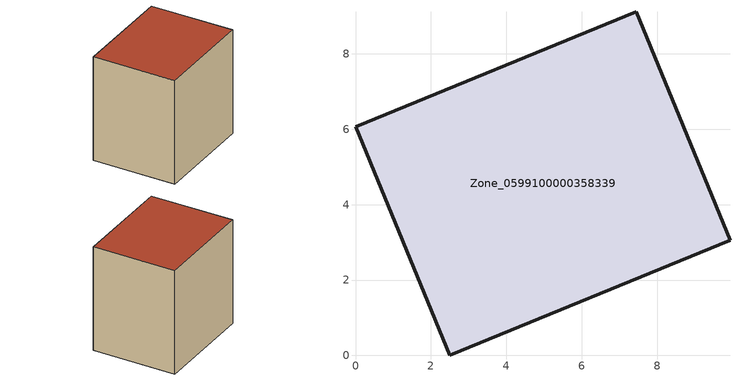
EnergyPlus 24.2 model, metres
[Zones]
Zone_0599100000358339
 floor ground (C_G): 2.5,0 0,6.07 7.45,9.12 9.93,3.06 z3.31
 wall outside (C_F): 2.5,0 9.93,3.06 7.45,9.12 0,6.07 2.5,0 z3.31:11.66
 roof outside (C_R): 0,6.07 2.5,0 9.93,3.06 7.45,9.12 z11.66
[BUILDING]
Pand.0599100000358339: North Axis=0; Terrain=City; Loads Convergence Tolerance Value=0.04; Temperature Convergence Tolerance Value=0.4; Solar Distribution=FullExterior; Maximum Number of Warmup Days=25; Minimum Number of Warmup Days=1
[Site:Location]
Rotterdam.The.Hague.AP_ZH_NLD Design_Conditions: Latitude=51.96; Longitude=4.45; Time Zone=1; Elevation=-4.5
[SITE:GROUNDTEMPERATURE:BUILDINGSURFACE]
18, 18, 18, 18, 18, 18, 18, 18, 18, 18, 18, 18
[MATERIAL] Thermal Absorptance=0.9; Solar Absorptance=0.7; Visible Absorptance=0.7
Name | Roughness | Thickness | Conductivity | Density | Specific Heat
G.TC.1992-2005 | MediumSmooth | 0.15 | 0.06 | 540 | 1210
F.TC.1992-2005 | Rough | 0.3 | 0.12 | 1920 | 840
R.TC.1992-2005 | MediumRough | 0.2 | 0.08 | 1500 | 1000
[CONSTRUCTION]
C_G: G.TC.1992-2005
C_F: F.TC.1992-2005
C_R: R.TC.1992-2005
[ZONE]
Zone_0599100000358339: Type=1; Multiplier=1; Ceiling Height=Autocalculate; Volume=Autocalculate; Floor Area=autocalculate; Part of Total Floor Area=Yes
[ZONEINFILTRATION:DESIGNFLOWRATE]
Infil_Zone_0599100000358339: Zone or ZoneList or Space or SpaceList=Zone_0599100000358339; Schedule=AlwaysOn; Design Flow Rate Calculation Method=Flow/Area; Flow Rate per Floor Area=0.0015; Constant Term Coefficient=1; Temperature Term Coefficient=0; Velocity Term Coefficient=0; Velocity Squared Term Coefficient=0
[HVACTEMPLATE:ZONE:IDEALLOADSAIRSYSTEM]
Zone_0599100000358339: Maximum Heating Supply Air Temperature=50; Minimum Cooling Supply Air Temperature=13; Maximum Heating Supply Air Humidity Ratio=0.0156; Minimum Cooling Supply Air Humidity Ratio=0.0077; Heating Limit=NoLimit; Cooling Limit=NoLimit; Dehumidification Control Type=ConstantSensibleHeatRatio; Cooling Sensible Heat Ratio=0.7; Dehumidification Setpoint=60; Humidification Control Type=None; Humidification Setpoint=30; Outdoor Air Method=None; Outdoor Air Flow Rate per Person=0.00944; Outdoor Air Flow Rate per Zone Floor Area=0; Outdoor Air Flow Rate per Zone=0; Demand Controlled Ventilation Type=None; Outdoor Air Economizer Type=NoEconomizer; Heat Recovery Type=None; Sensible Heat Recovery Effectiveness=0.7; Latent Heat Recovery Effectiveness=0.65
[ZONECONTROL:THERMOSTAT]
ThermostatControl_Zone_0599100000358339: Zone or ZoneList=Zone_0599100000358339; Control Type Schedule=DualSetpointControlType; Control 1=Thermostat_Zone_0599100000358339; Temperature Difference Between Cutout And Setpoint=0
[THERMOSTATSETPOINT:DUALSETPOINT]
Thermostat_Zone_0599100000358339: Heating Setpoint Temperature Schedule=HeatingSetpoint_Zone_0599100000358339; Cooling Setpoint Temperature Schedule=CoolingSetpoint_Zone_0599100000358339
[SCHEDULE:COMPACT]
HeatingSetpoint_Zone_0599100000358339: Through: 12/31, For: AllDays, Until: 24:00, 21
CoolingSetpoint_Zone_0599100000358339: Through: 12/31, For: AllDays, Until: 24:00, 24
DualSetpointControlType: Through: 12/31, For: AllDays, Until: 24:00, 4
AlwaysOn: Through: 12/31, For: AllDays, Until: 24:00, 1
